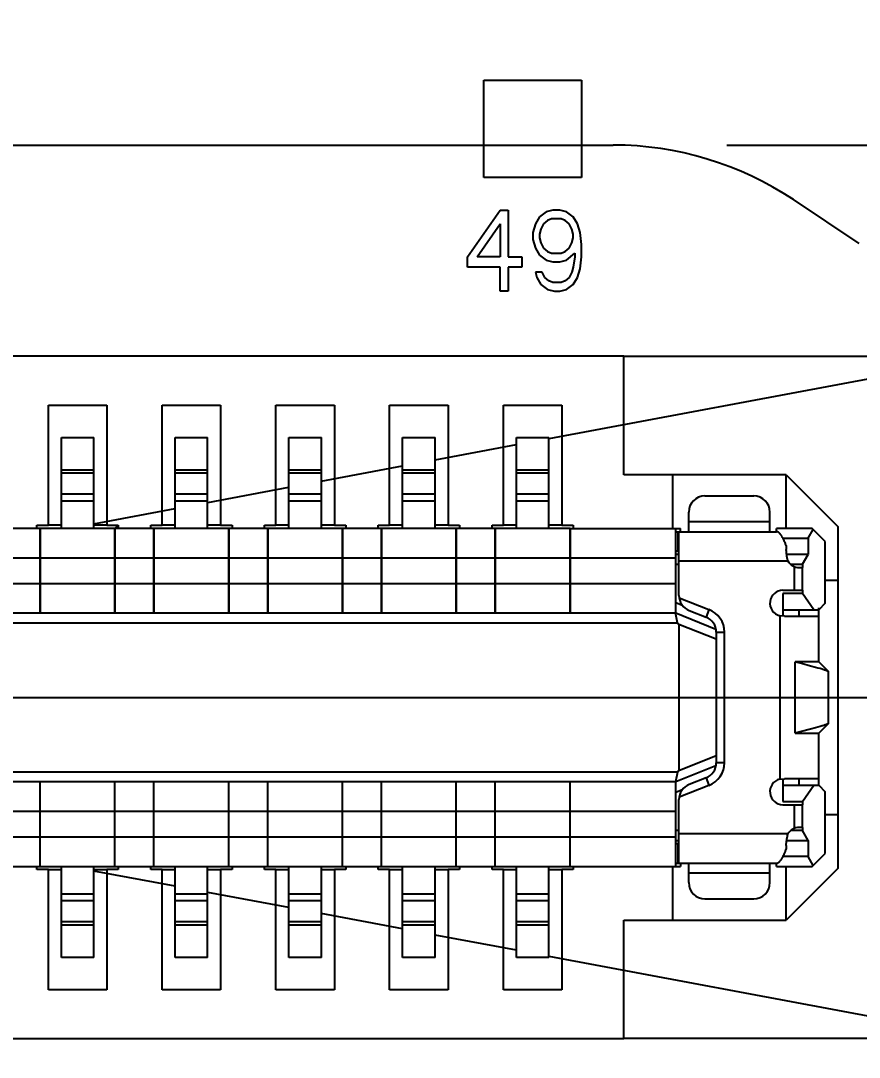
# Model space of a CAD drawing. Header units: millimetres. Extents: x 7 to 507, y -14 to 339.
# Drawn here: x 65.843 to 68.423, y 207.151 to 210.341 of the extents above; entities that cross this region are included whole.
import ezdxf

# ---------------------------------------------------------------- set-up
doc = ezdxf.new("R2010")
doc.units = ezdxf.units.MM
doc.header["$LTSCALE"] = 23.1
doc.layers.get('0').update_dxf_attribs({"linetype": 'CONTINUOUS'})
for name, color, linetype in [('01_ASM_ALL_AXIS', 7, 'CONTINUOUS'), ('_139725', 7, 'CONTINUOUS'), ('_163842', 7, 'CONTINUOUS'), ('_18732', 7, 'CONTINUOUS'), ('_242229', 7, 'CONTINUOUS'), ('_381931', 7, 'CONTINUOUS'), ('_39142', 7, 'CONTINUOUS'), ('_408327', 7, 'CONTINUOUS'), ('_424072', 7, 'CONTINUOUS'), ('_521415', 7, 'CONTINUOUS'), ('_533418', 7, 'CONTINUOUS'), ('_556391', 7, 'CONTINUOUS'), ('_82018', 7, 'CONTINUOUS')]:
    doc.layers.add(name, color=color, linetype=linetype)
doc.styles.get("Standard").update_dxf_attribs({"font": 'simplex.shx', "width": 0.8})
doc.dimstyles.new('DIMSTYLE_1', dxfattribs={"dimtxt": 3, "dimasz": 3, "dimexe": 2, "dimexo": 0.35, "dimgap": 0.75, "dimtad": 1, "dimdec": 3, "dimzin": 0, "dimdsep": 46, "dimtxsty": 'Standard', "dimcen": 0.09, "dimadec": 3, "dimazin": 0, "dimtp": 0.001, "dimtm": 0.001, "dimtfac": 1, "dimtdec": 3, "dimtofl": 0, "dimtmove": 0, "dimatfit": 3, "dimfxl": 0, "dimtolj": 1, "dimtzin": 0, "dimarcsym": 0})

# ---------------------------------------------------------------- blocks, each defined once
blk = doc.blocks.new('_FILLED')
at = {"color": 0, "linetype": 'ByBlock'}
blk.add_solid([(0, 0), (-1, 0.1333), (-1, -0.1333)], dxfattribs=at)
blk = doc.blocks.new('*D1516')
at = {"color": 2}
for p, q in [((81.982, 209.9585), (81.982, 214.9585)), ((81.982, 214.9585), (81.982, 209.1085)), ((68.0154, 209.9585), (81.232, 209.9585)), ((81.232, 209.9585), (83.982, 209.9585)), ((81.982, 181.4911), (81.982, 209.1085)), ((63.5681, 208.2585), (81.232, 208.2585)), ((81.232, 208.2585), (83.982, 208.2585)), ((81.982, 208.2585), (81.982, 181.4911))]:
    blk.add_line(p, q, dxfattribs=at)
at = {"color": 2, "xscale": 3, "yscale": 3, "zscale": 3}
for p, rotation in [((81.982, 209.9585), 270), ((81.982, 208.2585), 90)]:
    blk.add_blockref('_FILLED', p, dxfattribs=dict(at, rotation=rotation))
blk = doc.blocks.new('*D1819')
at = {"color": 2}
for p, q in [((63.2181, 215.867), (63.2181, 217.117)), ((68.8681, 215.867), (68.8681, 217.117)), ((63.2181, 208.6085), (63.2181, 215.867)), ((68.8681, 209.1733), (68.8681, 215.867)), ((63.2181, 215.117), (31.2544, 215.117)), ((31.2544, 215.117), (66.0431, 215.117)), ((73.8681, 215.117), (66.0431, 215.117)), ((68.8681, 215.117), (73.8681, 215.117))]:
    blk.add_line(p, q, dxfattribs=at)
at = {"color": 2, "xscale": 3, "yscale": 3, "zscale": 3}
blk.add_blockref('_FILLED', (63.2181, 215.117), dxfattribs=at)
at = {"color": 2, "xscale": 3, "yscale": 3, "zscale": 3, "rotation": 180}
blk.add_blockref('_FILLED', (68.8681, 215.117), dxfattribs=at)

msp = doc.modelspace()

# ---------------------------------------------------------------- linework, layer by layer
at = {"color": 7}
for p, q in [((58.0681, 209.9585), (67.6654, 209.9585)), ((68.4228, 209.6554), (68.2201, 209.7906))]:
    msp.add_line(p, q, dxfattribs=at)
at = {"color": 2}
for p, q in [((67.6981, 209.3085), (58.7381, 209.3085)), ((67.4687, 209.0555), (68.7496, 209.2957)), ((67.1181, 208.9898), (67.3681, 209.0367)), ((66.7671, 208.924), (67.0181, 208.971)), ((66.4191, 208.8587), (66.6681, 208.9054)), ((66.0681, 208.7929), (66.3181, 208.8398)), ((66.133, 208.7787), (66.1428, 208.7885)), ((66.3181, 207.6773), (66.0681, 207.7242)), ((66.6681, 207.6117), (66.4191, 207.6584)), ((67.0181, 207.546), (66.7671, 207.5931)), ((67.3681, 207.4804), (67.1181, 207.5273)), ((68.8181, 207.2085), (67.4687, 207.4616)), ((58.7381, 207.2085), (67.6981, 207.2085))]:
    msp.add_line(p, q, dxfattribs=at)
at = {"color": 1}
for p, q in [((67.6981, 208.9435), (67.6981, 209.3085)), ((67.6981, 209.3085), (68.8181, 209.3085)), ((67.8481, 208.9435), (67.6981, 208.9435)), ((68.1981, 208.9435), (68.3581, 208.7835)), ((65.8931, 208.7785), (65.8931, 208.7885)), ((65.8931, 208.7885), (65.9281, 208.7885)), ((66.1081, 208.7885), (66.1431, 208.7885)), ((66.1431, 208.7885), (66.1431, 208.7785)), ((66.2431, 208.7785), (66.2431, 208.7885)), ((66.2431, 208.7885), (66.2781, 208.7885)), ((66.4581, 208.7885), (66.4931, 208.7885)), ((66.4931, 208.7885), (66.4931, 208.7785)), ((66.5931, 208.7785), (66.5931, 208.7885)), ((66.5931, 208.7885), (66.6281, 208.7885)), ((66.8081, 208.7885), (66.8431, 208.7885)), ((66.8431, 208.7885), (66.8431, 208.7785)), ((66.9431, 208.7785), (66.9431, 208.7885)), ((66.9431, 208.7885), (66.9781, 208.7885)), ((67.1581, 208.7885), (67.1931, 208.7885)), ((67.1931, 208.7885), (67.1931, 208.7785)), ((67.2931, 208.7785), (67.2931, 208.7885)), ((67.2931, 208.7885), (67.3281, 208.7885)), ((67.5081, 208.7885), (67.5431, 208.7885)), ((67.5431, 208.7885), (67.5431, 208.7785)), ((68.3581, 208.6185), (68.3581, 208.7835)), ((68.3581, 207.7335), (68.3581, 207.8985)), ((65.8931, 207.7285), (65.8931, 207.7385)), ((65.9281, 207.7285), (65.8931, 207.7285)), ((66.1431, 207.7285), (66.1081, 207.7285)), ((66.1431, 207.7385), (66.1431, 207.7285)), ((66.2431, 207.7285), (66.2431, 207.7385)), ((66.2781, 207.7285), (66.2431, 207.7285)), ((66.4931, 207.7285), (66.4581, 207.7285)), ((66.4931, 207.7385), (66.4931, 207.7285)), ((66.5931, 207.7285), (66.5931, 207.7385)), ((66.6281, 207.7285), (66.5931, 207.7285)), ((66.8431, 207.7285), (66.8081, 207.7285)), ((66.8431, 207.7385), (66.8431, 207.7285)), ((66.9431, 207.7285), (66.9431, 207.7385)), ((66.9781, 207.7285), (66.9431, 207.7285)), ((67.1931, 207.7285), (67.1581, 207.7285)), ((67.1931, 207.7385), (67.1931, 207.7285)), ((67.2931, 207.7285), (67.2931, 207.7385)), ((67.3281, 207.7285), (67.2931, 207.7285)), ((67.5431, 207.7285), (67.5081, 207.7285)), ((67.5431, 207.7385), (67.5431, 207.7285)), ((68.3581, 207.7335), (68.1981, 207.5735)), ((67.6981, 207.2085), (67.6981, 207.5735)), ((67.6981, 207.5735), (67.8481, 207.5735)), ((68.8181, 207.2085), (67.6981, 207.2085))]:
    msp.add_line(p, q, dxfattribs=at)
at = {"color": 4}
for p, q in [((65.9281, 208.7885), (65.9281, 209.1585)), ((65.9281, 209.1585), (66.1081, 209.1585)), ((66.1081, 209.1585), (66.1081, 208.7885)), ((66.2781, 208.7885), (66.2781, 209.1585)), ((66.2781, 209.1585), (66.4581, 209.1585)), ((66.4581, 209.1585), (66.4581, 208.7885)), ((66.6281, 208.7885), (66.6281, 209.1585)), ((66.6281, 209.1585), (66.8081, 209.1585)), ((66.8081, 209.1585), (66.8081, 208.7885)), ((66.9781, 208.7885), (66.9781, 209.1585)), ((66.9781, 209.1585), (67.1581, 209.1585)), ((67.1581, 209.1585), (67.1581, 208.7885)), ((67.3281, 208.7885), (67.3281, 209.1585)), ((67.3281, 209.1585), (67.5081, 209.1585)), ((67.5081, 209.1585), (67.5081, 208.7885)), ((67.8481, 208.9435), (67.8481, 208.7785)), ((68.1981, 208.9435), (67.8481, 208.9435)), ((68.1981, 208.7785), (68.1981, 208.9435)), ((65.9681, 208.7885), (65.9281, 208.7885)), ((66.1081, 208.7885), (66.0681, 208.7885)), ((66.3181, 208.7885), (66.2781, 208.7885)), ((66.4581, 208.7885), (66.4181, 208.7885)), ((66.6681, 208.7885), (66.6281, 208.7885)), ((66.8081, 208.7885), (66.7681, 208.7885)), ((67.0181, 208.7885), (66.9781, 208.7885)), ((67.1581, 208.7885), (67.1181, 208.7885)), ((67.3681, 208.7885), (67.3281, 208.7885)), ((67.5081, 208.7885), (67.4681, 208.7885)), ((68.3581, 208.6185), (68.3181, 208.6185)), ((68.3581, 207.8985), (68.3581, 208.6185)), ((68.3181, 207.8985), (68.3581, 207.8985)), ((65.9281, 207.3585), (65.9281, 207.7285)), ((65.9281, 207.7285), (65.9681, 207.7285)), ((66.0681, 207.7285), (66.1081, 207.7285)), ((66.1081, 207.7285), (66.1081, 207.3585)), ((66.2781, 207.3585), (66.2781, 207.7285)), ((66.2781, 207.7285), (66.3181, 207.7285)), ((66.4181, 207.7285), (66.4581, 207.7285)), ((66.4581, 207.7285), (66.4581, 207.3585)), ((66.6281, 207.3585), (66.6281, 207.7285)), ((66.6281, 207.7285), (66.6681, 207.7285)), ((66.7681, 207.7285), (66.8081, 207.7285)), ((66.8081, 207.7285), (66.8081, 207.3585)), ((66.9781, 207.3585), (66.9781, 207.7285)), ((66.9781, 207.7285), (67.0181, 207.7285)), ((67.1181, 207.7285), (67.1581, 207.7285)), ((67.1581, 207.7285), (67.1581, 207.3585)), ((67.3281, 207.3585), (67.3281, 207.7285)), ((67.3281, 207.7285), (67.3681, 207.7285)), ((67.4681, 207.7285), (67.5081, 207.7285)), ((67.5081, 207.7285), (67.5081, 207.3585)), ((67.8481, 207.7385), (67.8481, 207.5735)), ((68.1981, 207.5735), (68.1981, 207.7385)), ((67.8481, 207.5735), (68.1981, 207.5735)), ((66.1081, 207.3585), (65.9281, 207.3585)), ((66.4581, 207.3585), (66.2781, 207.3585)), ((66.8081, 207.3585), (66.6281, 207.3585)), ((67.1581, 207.3585), (66.9781, 207.3585)), ((67.5081, 207.3585), (67.3281, 207.3585))]:
    msp.add_line(p, q, dxfattribs=at)
at = {"color": 7}
msp.add_arc((67.6654, 208.9585), 1, 56.3099, 90, dxfattribs=at)
at = {"layer": '01_ASM_ALL_AXIS', "color": 4}
for p, q in [((67.2681, 209.8585), (67.2681, 210.1585)), ((67.2681, 210.1585), (67.5681, 210.1585)), ((67.5681, 210.1585), (67.5681, 209.8585)), ((67.5681, 209.8585), (67.2681, 209.8585)), ((67.2181, 209.6149), (67.3181, 209.7585)), ((67.3181, 209.7585), (67.3431, 209.7585)), ((67.3431, 209.7585), (67.3431, 209.6149)), ((67.4806, 209.7585), (67.4598, 209.7532)), ((67.5015, 209.7585), (67.4806, 209.7585)), ((67.5223, 209.7532), (67.5015, 209.7585)), ((67.439, 209.7373), (67.4265, 209.716)), ((67.4598, 209.7532), (67.439, 209.7373)), ((67.464, 209.7266), (67.4515, 209.716)), ((67.4765, 209.7319), (67.464, 209.7266)), ((67.5056, 209.7319), (67.4765, 209.7319)), ((67.5181, 209.7266), (67.5056, 209.7319)), ((67.5306, 209.716), (67.5181, 209.7266)), ((67.5431, 209.7373), (67.5223, 209.7532)), ((67.5556, 209.716), (67.5431, 209.7373)), ((67.2473, 209.6149), (67.3181, 209.716)), ((67.3181, 209.716), (67.3181, 209.6149)), ((67.4265, 209.716), (67.4181, 209.6894)), ((67.4431, 209.7), (67.439, 209.6841)), ((67.4515, 209.716), (67.4431, 209.7)), ((67.539, 209.7), (67.5306, 209.716)), ((67.5431, 209.6841), (67.539, 209.7)), ((67.564, 209.6894), (67.5556, 209.716)), ((67.4181, 209.6894), (67.4181, 209.6681)), ((67.4181, 209.6681), (67.4265, 209.6415)), ((67.439, 209.6841), (67.439, 209.6734)), ((67.439, 209.6734), (67.4431, 209.6575)), ((67.539, 209.6575), (67.5431, 209.6734)), ((67.5431, 209.6734), (67.5431, 209.6841)), ((67.5681, 209.6522), (67.564, 209.6894)), ((67.4265, 209.6415), (67.439, 209.6202)), ((67.4431, 209.6575), (67.4515, 209.6415)), ((67.4515, 209.6415), (67.464, 209.6309)), ((67.464, 209.6309), (67.4765, 209.6256)), ((67.5056, 209.6256), (67.5181, 209.6309)), ((67.5181, 209.6309), (67.5306, 209.6415)), ((67.5306, 209.6415), (67.539, 209.6575)), ((67.5681, 209.6149), (67.5681, 209.6522)), ((67.2181, 209.583), (67.2181, 209.6149)), ((67.3181, 209.6149), (67.2473, 209.6149)), ((67.3431, 209.6149), (67.3848, 209.6149)), ((67.3848, 209.6149), (67.3848, 209.583)), ((67.439, 209.6202), (67.4598, 209.6043)), ((67.4598, 209.6043), (67.4806, 209.599)), ((67.4765, 209.6256), (67.5056, 209.6256)), ((67.4806, 209.599), (67.5015, 209.599)), ((67.5015, 209.599), (67.5223, 209.6043)), ((67.5223, 209.6043), (67.5473, 209.6256)), ((67.5473, 209.6149), (67.5431, 209.583)), ((67.5473, 209.6256), (67.5473, 209.6149)), ((67.564, 209.5777), (67.5681, 209.6149)), ((67.3181, 209.583), (67.2181, 209.583)), ((67.3181, 209.5085), (67.3181, 209.583)), ((67.3431, 209.583), (67.3431, 209.5085)), ((67.3848, 209.583), (67.3431, 209.583)), ((67.4265, 209.567), (67.4306, 209.5511)), ((67.4473, 209.567), (67.4265, 209.567)), ((67.4556, 209.5511), (67.4473, 209.567)), ((67.539, 209.567), (67.5306, 209.5511)), ((67.5431, 209.583), (67.539, 209.567)), ((67.5556, 209.5511), (67.564, 209.5777)), ((67.4306, 209.5511), (67.4431, 209.5298)), ((67.4681, 209.5404), (67.4556, 209.5511)), ((67.4806, 209.5351), (67.4681, 209.5404)), ((67.5056, 209.5351), (67.4806, 209.5351)), ((67.5181, 209.5404), (67.5056, 209.5351)), ((67.5306, 209.5511), (67.5181, 209.5404)), ((67.5431, 209.5298), (67.5556, 209.5511)), ((67.3431, 209.5085), (67.3181, 209.5085)), ((67.4431, 209.5298), (67.464, 209.5139)), ((67.464, 209.5139), (67.4848, 209.5085)), ((67.4848, 209.5085), (67.5015, 209.5085)), ((67.5015, 209.5085), (67.5223, 209.5139)), ((67.5223, 209.5139), (67.5431, 209.5298))]:
    msp.add_line(p, q, dxfattribs=at)
at = {"layer": '_139725', "color": 7}
for p, q in [((65.9031, 208.7785), (65.7831, 208.7785)), ((65.9031, 208.7785), (65.9031, 208.5185)), ((66.1331, 208.5185), (66.1331, 208.7785)), ((66.2531, 208.7785), (66.1331, 208.7785)), ((66.2531, 208.7785), (66.2531, 208.5185)), ((66.4831, 208.5185), (66.4831, 208.7785)), ((66.6031, 208.7785), (66.4831, 208.7785)), ((66.6031, 208.7785), (66.6031, 208.5185)), ((66.8331, 208.5185), (66.8331, 208.7785)), ((66.9531, 208.7785), (66.8331, 208.7785)), ((66.9531, 208.7785), (66.9531, 208.5185)), ((67.1831, 208.5185), (67.1831, 208.7785)), ((67.3031, 208.7785), (67.1831, 208.7785)), ((67.3031, 208.7785), (67.3031, 208.5185)), ((67.5331, 208.5185), (67.5331, 208.7785)), ((67.5331, 208.7785), (67.8731, 208.7785)), ((67.8581, 208.5185), (67.8581, 208.7785)), ((67.8731, 208.7685), (67.8731, 208.7785)), ((68.1681, 208.7685), (68.1681, 208.7785)), ((68.2781, 208.7785), (68.1681, 208.7785)), ((68.2656, 208.7485), (68.2813, 208.7754)), ((68.3181, 208.7385), (68.2781, 208.7785)), ((68.188, 208.7485), (68.2656, 208.7485)), ((68.2656, 208.7485), (68.2656, 208.6985)), ((68.3181, 208.5485), (68.3181, 208.7385)), ((67.8681, 208.6985), (67.8581, 208.6985)), ((68.2656, 208.6985), (68.1997, 208.6985)), ((68.2481, 208.6685), (68.2656, 208.6985)), ((67.8581, 208.6685), (67.8681, 208.6685)), ((68.2121, 208.6685), (68.2481, 208.6685)), ((68.2481, 208.6685), (68.2481, 208.6585)), ((68.1881, 208.5785), (68.1881, 208.5085)), ((68.2481, 208.5785), (68.1881, 208.5785)), ((68.2481, 208.5885), (68.2481, 208.5785)), ((68.2831, 208.5285), (68.2481, 208.5785)), ((68.3181, 208.5485), (68.2981, 208.5285)), ((65.7831, 208.5185), (65.9031, 208.5185)), ((66.1331, 208.5185), (66.2531, 208.5185)), ((66.4831, 208.5185), (66.6031, 208.5185)), ((66.8331, 208.5185), (66.9531, 208.5185)), ((67.1831, 208.5185), (67.3031, 208.5185)), ((67.5331, 208.5185), (67.8581, 208.5185)), ((67.8638, 208.4885), (67.8573, 208.5185)), ((67.8581, 208.5185), (67.982, 208.469)), ((68.1881, 208.5285), (68.2981, 208.5285)), ((58.5725, 208.4885), (67.8638, 208.4885)), ((67.8638, 208.4885), (67.8681, 208.4834)), ((67.8681, 208.4834), (67.8681, 208.0337)), ((67.9831, 208.4374), (67.8681, 208.4834)), ((67.8681, 208.0337), (67.9831, 208.0797)), ((67.982, 208.0481), (67.8581, 207.9985)), ((67.8681, 208.0337), (67.8638, 208.0285)), ((67.8638, 208.0285), (58.5725, 208.0285)), ((67.8638, 208.0285), (67.8573, 207.9985)), ((68.1881, 208.0085), (68.1881, 207.9385)), ((65.9031, 207.9985), (65.7831, 207.9985)), ((65.9031, 207.7385), (65.9031, 207.9985)), ((66.1331, 207.7385), (66.1331, 207.9985)), ((66.2531, 207.9985), (66.1331, 207.9985)), ((66.2531, 207.7385), (66.2531, 207.9985)), ((66.4831, 207.7385), (66.4831, 207.9985)), ((66.6031, 207.9985), (66.4831, 207.9985)), ((66.6031, 207.7385), (66.6031, 207.9985)), ((66.8331, 207.7385), (66.8331, 207.9985)), ((66.9531, 207.9985), (66.8331, 207.9985)), ((66.9531, 207.7385), (66.9531, 207.9985)), ((67.1831, 207.7385), (67.1831, 207.9985)), ((67.3031, 207.9985), (67.1831, 207.9985)), ((67.3031, 207.7385), (67.3031, 207.9985)), ((67.5331, 207.7385), (67.5331, 207.9985)), ((67.8581, 207.9985), (67.5331, 207.9985)), ((67.8581, 207.7385), (67.8581, 207.9985)), ((68.1881, 207.9885), (68.2981, 207.9885)), ((68.2481, 207.9385), (68.2831, 207.9885)), ((68.2981, 207.9885), (68.3181, 207.9685)), ((68.3181, 207.7785), (68.3181, 207.9685)), ((68.1881, 207.9385), (68.2481, 207.9385)), ((68.2481, 207.9385), (68.2481, 207.9285)), ((67.8681, 207.8485), (67.8581, 207.8485)), ((68.2481, 207.8485), (68.2121, 207.8485)), ((68.2481, 207.8585), (68.2481, 207.8485)), ((68.2656, 207.8185), (68.2481, 207.8485)), ((67.8581, 207.8185), (67.8681, 207.8185)), ((68.1997, 207.8185), (68.2656, 207.8185)), ((68.2656, 207.8185), (68.2656, 207.7685)), ((68.2781, 207.7385), (68.3181, 207.7785)), ((67.8731, 207.7485), (67.8731, 207.7385)), ((68.1681, 207.7385), (68.1681, 207.7485)), ((68.2656, 207.7685), (68.188, 207.7685)), ((68.2813, 207.7417), (68.2656, 207.7685)), ((65.7831, 207.7385), (65.9031, 207.7385)), ((66.1331, 207.7385), (66.2531, 207.7385)), ((66.4831, 207.7385), (66.6031, 207.7385)), ((66.8331, 207.7385), (66.9531, 207.7385)), ((67.1831, 207.7385), (67.3031, 207.7385)), ((67.5331, 207.7385), (67.8731, 207.7385)), ((68.1681, 207.7385), (68.2781, 207.7385))]:
    msp.add_line(p, q, dxfattribs=at)
at = {"layer": '_139725', "color": 9}
for p, q in [((65.7831, 208.6885), (65.9031, 208.6885)), ((66.1331, 208.6885), (66.2531, 208.6885)), ((66.4831, 208.6885), (66.6031, 208.6885)), ((66.8331, 208.6885), (66.9531, 208.6885)), ((67.1831, 208.6885), (67.3031, 208.6885)), ((67.5331, 208.6885), (67.8581, 208.6885)), ((65.9031, 208.6085), (65.7831, 208.6085)), ((66.2531, 208.6085), (66.1331, 208.6085)), ((66.6031, 208.6085), (66.4831, 208.6085)), ((66.9531, 208.6085), (66.8331, 208.6085)), ((67.3031, 208.6085), (67.1831, 208.6085)), ((67.8581, 208.6085), (67.5331, 208.6085)), ((67.8581, 208.5508), (67.8782, 208.5428)), ((67.8783, 207.9743), (67.8581, 207.9662)), ((65.7831, 207.9085), (65.9031, 207.9085)), ((66.1331, 207.9085), (66.2531, 207.9085)), ((66.4831, 207.9085), (66.6031, 207.9085)), ((66.8331, 207.9085), (66.9531, 207.9085)), ((67.1831, 207.9085), (67.3031, 207.9085)), ((67.5331, 207.9085), (67.8581, 207.9085)), ((65.9031, 207.8285), (65.7831, 207.8285)), ((66.2531, 207.8285), (66.1331, 207.8285)), ((66.6031, 207.8285), (66.4831, 207.8285)), ((66.9531, 207.8285), (66.8331, 207.8285)), ((67.3031, 207.8285), (67.1831, 207.8285)), ((67.8581, 207.8285), (67.5331, 207.8285))]:
    msp.add_line(p, q, dxfattribs=at)
at = {"layer": '_163842', "color": 7}
for p, q in [((65.9681, 208.7785), (65.9681, 209.0585)), ((65.9681, 209.0585), (66.0681, 209.0585)), ((66.0681, 208.7785), (66.0681, 209.0585)), ((65.9031, 208.5185), (65.9031, 208.7785)), ((66.1331, 208.7785), (65.9031, 208.7785)), ((66.1331, 208.7785), (66.1331, 208.5185)), ((65.9031, 208.5185), (66.1331, 208.5185))]:
    msp.add_line(p, q, dxfattribs=at)
at = {"layer": '_163842', "color": 9}
for p, q in [((66.0681, 208.9585), (65.9681, 208.9585)), ((65.9681, 208.9493), (66.0681, 208.9493)), ((66.0681, 208.8838), (65.9681, 208.8838)), ((65.9681, 208.8635), (66.0681, 208.8635)), ((65.9031, 208.6885), (66.1331, 208.6885)), ((66.1331, 208.6085), (65.9031, 208.6085))]:
    msp.add_line(p, q, dxfattribs=at)
at = {"layer": '_18732', "color": 7}
for p, q in [((66.6681, 208.7785), (66.6681, 209.0585)), ((66.6681, 209.0585), (66.7681, 209.0585)), ((66.7681, 208.7785), (66.7681, 209.0585)), ((66.6031, 208.5185), (66.6031, 208.7785)), ((66.8331, 208.7785), (66.6031, 208.7785)), ((66.8331, 208.7785), (66.8331, 208.5185)), ((66.6031, 208.5185), (66.8331, 208.5185))]:
    msp.add_line(p, q, dxfattribs=at)
at = {"layer": '_18732', "color": 9}
for p, q in [((66.7681, 208.9585), (66.6681, 208.9585)), ((66.6681, 208.9493), (66.7681, 208.9493)), ((66.7681, 208.8838), (66.6681, 208.8838)), ((66.6681, 208.8635), (66.7681, 208.8635)), ((66.6031, 208.6885), (66.8331, 208.6885)), ((66.8331, 208.6085), (66.6031, 208.6085))]:
    msp.add_line(p, q, dxfattribs=at)
at = {"layer": '_242229', "color": 7}
for p, q in [((67.3681, 208.7785), (67.3681, 209.0585)), ((67.3681, 209.0585), (67.4681, 209.0585)), ((67.4681, 208.7785), (67.4681, 209.0585)), ((67.3031, 208.5185), (67.3031, 208.7785)), ((67.5331, 208.7785), (67.3031, 208.7785)), ((67.5331, 208.7785), (67.5331, 208.5185)), ((67.3031, 208.5185), (67.5331, 208.5185))]:
    msp.add_line(p, q, dxfattribs=at)
at = {"layer": '_242229', "color": 9}
for p, q in [((67.4681, 208.9585), (67.3681, 208.9585)), ((67.3681, 208.9493), (67.4681, 208.9493)), ((67.4681, 208.8838), (67.3681, 208.8838)), ((67.3681, 208.8635), (67.4681, 208.8635)), ((67.3031, 208.6885), (67.5331, 208.6885)), ((67.5331, 208.6085), (67.3031, 208.6085))]:
    msp.add_line(p, q, dxfattribs=at)
at = {"layer": '_381931', "color": 7}
for p, q in [((66.6031, 207.7385), (66.6031, 207.9985)), ((66.8331, 207.9985), (66.6031, 207.9985)), ((66.8331, 207.7385), (66.8331, 207.9985)), ((66.6031, 207.7385), (66.8331, 207.7385)), ((66.6681, 207.4585), (66.6681, 207.7385)), ((66.7681, 207.4585), (66.7681, 207.7385)), ((66.7681, 207.4585), (66.6681, 207.4585))]:
    msp.add_line(p, q, dxfattribs=at)
at = {"layer": '_381931', "color": 9}
for p, q in [((66.6031, 207.9085), (66.8331, 207.9085)), ((66.8331, 207.8285), (66.6031, 207.8285)), ((66.7681, 207.6535), (66.6681, 207.6535)), ((66.6681, 207.6333), (66.7681, 207.6333)), ((66.7681, 207.5677), (66.6681, 207.5677)), ((66.6681, 207.5585), (66.7681, 207.5585))]:
    msp.add_line(p, q, dxfattribs=at)
at = {"layer": '_39142', "color": 7}
for p, q in [((65.9031, 207.7385), (65.9031, 207.9985)), ((66.1331, 207.9985), (65.9031, 207.9985)), ((66.1331, 207.7385), (66.1331, 207.9985)), ((65.9031, 207.7385), (66.1331, 207.7385)), ((65.9681, 207.4585), (65.9681, 207.7385)), ((66.0681, 207.4585), (66.0681, 207.7385)), ((66.0681, 207.4585), (65.9681, 207.4585))]:
    msp.add_line(p, q, dxfattribs=at)
at = {"layer": '_39142', "color": 9}
for p, q in [((65.9031, 207.9085), (66.1331, 207.9085)), ((66.1331, 207.8285), (65.9031, 207.8285)), ((66.0681, 207.6535), (65.9681, 207.6535)), ((65.9681, 207.6333), (66.0681, 207.6333)), ((66.0681, 207.5677), (65.9681, 207.5677)), ((65.9681, 207.5585), (66.0681, 207.5585))]:
    msp.add_line(p, q, dxfattribs=at)
at = {"layer": '_408327', "color": 7}
for p, q in [((66.3181, 208.7785), (66.3181, 209.0585)), ((66.3181, 209.0585), (66.4181, 209.0585)), ((66.4181, 208.7785), (66.4181, 209.0585)), ((66.2531, 208.5185), (66.2531, 208.7785)), ((66.4831, 208.7785), (66.2531, 208.7785)), ((66.4831, 208.7785), (66.4831, 208.5185)), ((66.2531, 208.5185), (66.4831, 208.5185))]:
    msp.add_line(p, q, dxfattribs=at)
at = {"layer": '_408327', "color": 9}
for p, q in [((66.4181, 208.9585), (66.3181, 208.9585)), ((66.3181, 208.9493), (66.4181, 208.9493)), ((66.4181, 208.8838), (66.3181, 208.8838)), ((66.3181, 208.8635), (66.4181, 208.8635)), ((66.2531, 208.6885), (66.4831, 208.6885)), ((66.4831, 208.6085), (66.2531, 208.6085))]:
    msp.add_line(p, q, dxfattribs=at)
at = {"layer": '_424072', "color": 7}
for p, q in [((67.9481, 208.8785), (68.0981, 208.8785)), ((67.8981, 208.7685), (67.8981, 208.8285)), ((68.1481, 208.7685), (68.1481, 208.8285)), ((67.8581, 208.7685), (68.1681, 208.7685)), ((67.8681, 208.5727), (67.8681, 208.7685)), ((67.8681, 208.7085), (67.8581, 208.7085)), ((68.1981, 208.7259), (68.1981, 208.7141)), ((68.2231, 208.6615), (68.2231, 208.5885)), ((68.2381, 208.6585), (68.2481, 208.6585)), ((68.2481, 208.5885), (68.2481, 208.6585)), ((68.1881, 208.5885), (68.2481, 208.5885)), ((67.8687, 208.5652), (67.9605, 208.5293)), ((67.8999, 208.5261), (67.9514, 208.506)), ((68.2381, 208.5085), (68.2381, 208.5285)), ((68.2981, 208.3685), (68.2981, 208.5342)), ((68.1933, 208.5085), (68.1781, 208.5098)), ((68.1933, 208.5085), (68.2981, 208.5085)), ((67.9831, 208.4594), (67.9831, 208.0577)), ((68.0081, 208.0577), (68.0081, 208.4594)), ((68.2261, 208.1485), (68.2261, 208.3685)), ((68.2261, 208.3685), (68.2455, 208.3635)), ((68.2981, 208.3685), (68.2261, 208.3685)), ((68.2455, 208.3635), (68.2724, 208.3563)), ((68.3281, 208.3385), (68.2981, 208.3685)), ((68.3281, 208.1785), (68.3281, 208.3385)), ((68.2883, 208.1651), (68.2724, 208.1607)), ((68.2981, 208.1485), (68.3281, 208.1785)), ((68.2261, 208.1485), (68.2981, 208.1485)), ((68.2981, 207.9885), (68.2981, 208.1485)), ((67.9514, 208.0111), (67.8999, 207.991)), ((68.1781, 208.0073), (68.1933, 208.0085)), ((68.2981, 208.0085), (68.1933, 208.0085)), ((68.2381, 207.9885), (68.2381, 208.0085)), ((67.9605, 207.9878), (67.8687, 207.9519)), ((67.8681, 207.7485), (67.8681, 207.9444)), ((68.1881, 207.9285), (68.2481, 207.9285)), ((68.2231, 207.9285), (68.2231, 207.8556)), ((68.2481, 207.8585), (68.2481, 207.9285)), ((68.2481, 207.8585), (68.2381, 207.8585)), ((67.8581, 207.8085), (67.8681, 207.8085)), ((68.1981, 207.8029), (68.1981, 207.7911)), ((67.8581, 207.7485), (68.1681, 207.7485)), ((67.8981, 207.6885), (67.8981, 207.7485)), ((68.1481, 207.6885), (68.1481, 207.7485)), ((67.9481, 207.6385), (68.0981, 207.6385))]:
    msp.add_line(p, q, dxfattribs=at)
at = {"layer": '_424072', "color": 9}
for p, q in [((68.1481, 208.7985), (67.8981, 208.7985)), ((67.865, 208.7685), (67.865, 208.7085)), ((67.8681, 208.6785), (68.2035, 208.6785)), ((67.9605, 208.5293), (67.9514, 208.506)), ((68.1781, 208.5098), (68.1781, 208.0073)), ((67.9831, 208.4594), (68.0081, 208.4594)), ((68.0081, 208.0577), (67.9831, 208.0577)), ((67.9514, 208.0111), (67.9605, 207.9878)), ((67.865, 207.8085), (67.865, 207.7485)), ((68.2035, 207.8385), (67.8681, 207.8385)), ((67.8981, 207.7185), (68.1481, 207.7185))]:
    msp.add_line(p, q, dxfattribs=at)
at = {"layer": '_424072', "color": 7}
for points in [[(68.1799, 208.7614), (68.1796, 208.7618), (68.1792, 208.7622), (68.1789, 208.7626), (68.1785, 208.763), (68.1782, 208.7633), (68.1778, 208.7637), (68.1774, 208.7641), (68.177, 208.7644), (68.1767, 208.7647), (68.1764, 208.765), (68.1761, 208.7653), (68.1757, 208.7655), (68.1754, 208.7658), (68.1751, 208.766), (68.1748, 208.7662), (68.1744, 208.7665), (68.1741, 208.7667), (68.1738, 208.7669), (68.1735, 208.767), (68.1732, 208.7672), (68.1729, 208.7673), (68.1726, 208.7675), (68.1723, 208.7676), (68.172, 208.7677), (68.1717, 208.7679), (68.1714, 208.768), (68.1711, 208.7681), (68.1708, 208.7682), (68.1705, 208.7682), (68.1702, 208.7683), (68.1699, 208.7684), (68.1696, 208.7684), (68.1693, 208.7685), (68.169, 208.7685), (68.1687, 208.7685), (68.1684, 208.7685), (68.1681, 208.7685)], [(68.1981, 208.7259), (68.1973, 208.7282), (68.1964, 208.7304), (68.1955, 208.7327), (68.1945, 208.7349), (68.1936, 208.7372), (68.1928, 208.7388), (68.1921, 208.7405), (68.1914, 208.7421), (68.1906, 208.7437), (68.1898, 208.7453), (68.189, 208.7469), (68.1883, 208.7483), (68.1876, 208.7497), (68.1868, 208.751), (68.1861, 208.7524), (68.1853, 208.7537), (68.1845, 208.755), (68.1839, 208.756), (68.1833, 208.7569), (68.1826, 208.7578), (68.182, 208.7587), (68.1813, 208.7596), (68.1806, 208.7605), (68.1799, 208.7614)], [(68.2035, 208.6785), (68.2032, 208.6797), (68.2029, 208.6809), (68.2026, 208.682), (68.2023, 208.6832), (68.202, 208.6844), (68.2017, 208.6856), (68.2014, 208.6872), (68.2011, 208.6889), (68.2008, 208.6906), (68.2005, 208.6923), (68.2003, 208.694), (68.1999, 208.6962), (68.1996, 208.6984), (68.1994, 208.7007), (68.1991, 208.7029), (68.1989, 208.7051), (68.1987, 208.7074), (68.1985, 208.7096), (68.1983, 208.7119), (68.1981, 208.7141)], [(68.2724, 208.3563), (68.2883, 208.352), (68.2958, 208.3499), (68.3021, 208.3481), (68.3083, 208.3463), (68.3109, 208.3455), (68.3136, 208.3446), (68.3158, 208.3439), (68.318, 208.3432), (68.3199, 208.3425), (68.3217, 208.3418), (68.3232, 208.3413), (68.3246, 208.3407), (68.3257, 208.3402), (68.3267, 208.3397), (68.3271, 208.3394), (68.3275, 208.3392), (68.3278, 208.3388)], [(68.2724, 208.1607), (68.2455, 208.1536), (68.2261, 208.1485)], [(68.3278, 208.1782), (68.3275, 208.1779), (68.3271, 208.1776), (68.3267, 208.1774), (68.3257, 208.1769), (68.3246, 208.1764), (68.3232, 208.1758), (68.3217, 208.1752), (68.3199, 208.1746), (68.318, 208.1739), (68.3158, 208.1732), (68.3136, 208.1724), (68.3109, 208.1716), (68.3083, 208.1708), (68.3021, 208.169), (68.2958, 208.1672), (68.2883, 208.1651)], [(68.1981, 207.8029), (68.1982, 207.8044), (68.1982, 207.8058), (68.1983, 207.8073), (68.1984, 207.8087), (68.1985, 207.8101), (68.1987, 207.8118), (68.1989, 207.8135), (68.1991, 207.8151), (68.1993, 207.8168), (68.1996, 207.8185), (68.1999, 207.8207), (68.2003, 207.823), (68.2007, 207.8252), (68.2011, 207.8274), (68.2016, 207.8297), (68.202, 207.8319), (68.2025, 207.8341), (68.203, 207.8363), (68.2035, 207.8385)], [(68.1799, 207.7557), (68.1806, 207.7566), (68.1813, 207.7574), (68.182, 207.7583), (68.1826, 207.7592), (68.1833, 207.7602), (68.1839, 207.7611), (68.1845, 207.762), (68.1853, 207.7634), (68.1861, 207.7647), (68.1868, 207.766), (68.1876, 207.7674), (68.1883, 207.7688), (68.189, 207.7701), (68.1898, 207.7717), (68.1906, 207.7734), (68.1914, 207.775), (68.1921, 207.7766), (68.1928, 207.7782), (68.1936, 207.7799), (68.1945, 207.7821), (68.1955, 207.7844), (68.1964, 207.7866), (68.1973, 207.7889), (68.1981, 207.7911)], [(68.1681, 207.7485), (68.1684, 207.7485), (68.1687, 207.7486), (68.169, 207.7486), (68.1693, 207.7486), (68.1696, 207.7487), (68.1699, 207.7487), (68.1702, 207.7488), (68.1705, 207.7488), (68.1708, 207.7489), (68.1711, 207.749), (68.1714, 207.7491), (68.1717, 207.7492), (68.172, 207.7493), (68.1723, 207.7495), (68.1726, 207.7496), (68.1729, 207.7497), (68.1732, 207.7499), (68.1735, 207.75), (68.1738, 207.7502), (68.1741, 207.7504), (68.1744, 207.7506), (68.1748, 207.7508), (68.1751, 207.7511), (68.1754, 207.7513), (68.1757, 207.7516), (68.1761, 207.7518), (68.1764, 207.7521), (68.1767, 207.7523), (68.177, 207.7526), (68.1774, 207.753), (68.1778, 207.7533), (68.1782, 207.7537), (68.1785, 207.7541), (68.1789, 207.7545), (68.1792, 207.7549), (68.1796, 207.7553), (68.1799, 207.7557)]]:
    msp.add_lwpolyline(points, dxfattribs=at)
for centre, radius, start, end in [((67.9481, 208.8285), 0.05, 90, 180), ((68.0981, 208.8285), 0.05, 0, 90), ((68.2381, 208.6985), 0.04, 210, 270), ((68.1881, 208.5485), 0.04, 90, 255.5225), ((67.9181, 208.5727), 0.05, 180, 248.6294), ((67.9331, 208.4594), 0.075, 0, 68.6294), ((67.9331, 208.4594), 0.05, 0, 68.6294), ((67.9331, 208.0577), 0.05, 291.3706, 360), ((67.9331, 208.0577), 0.075, 291.3706, 360), ((68.1881, 207.9685), 0.04, 104.4798, 270), ((67.9181, 207.9444), 0.05, 111.3706, 180), ((68.2381, 207.8185), 0.04, 90, 150), ((67.9481, 207.6885), 0.05, 180, 270), ((68.0981, 207.6885), 0.05, 270, 360)]:
    msp.add_arc(centre, radius, start, end, dxfattribs=at)
at = {"layer": '_521415', "color": 7}
for p, q in [((66.9531, 207.7385), (66.9531, 207.9985)), ((67.1831, 207.9985), (66.9531, 207.9985)), ((67.1831, 207.7385), (67.1831, 207.9985)), ((66.9531, 207.7385), (67.1831, 207.7385)), ((67.0181, 207.4585), (67.0181, 207.7385)), ((67.1181, 207.4585), (67.1181, 207.7385)), ((67.1181, 207.4585), (67.0181, 207.4585))]:
    msp.add_line(p, q, dxfattribs=at)
at = {"layer": '_521415', "color": 9}
for p, q in [((66.9531, 207.9085), (67.1831, 207.9085)), ((67.1831, 207.8285), (66.9531, 207.8285)), ((67.1181, 207.6535), (67.0181, 207.6535)), ((67.0181, 207.6333), (67.1181, 207.6333)), ((67.1181, 207.5677), (67.0181, 207.5677)), ((67.0181, 207.5585), (67.1181, 207.5585))]:
    msp.add_line(p, q, dxfattribs=at)
at = {"layer": '_533418', "color": 7}
for p, q in [((67.0181, 208.7785), (67.0181, 209.0585)), ((67.0181, 209.0585), (67.1181, 209.0585)), ((67.1181, 208.7785), (67.1181, 209.0585)), ((66.9531, 208.5185), (66.9531, 208.7785)), ((67.1831, 208.7785), (66.9531, 208.7785)), ((67.1831, 208.7785), (67.1831, 208.5185)), ((66.9531, 208.5185), (67.1831, 208.5185))]:
    msp.add_line(p, q, dxfattribs=at)
at = {"layer": '_533418', "color": 9}
for p, q in [((67.1181, 208.9585), (67.0181, 208.9585)), ((67.0181, 208.9493), (67.1181, 208.9493)), ((67.1181, 208.8838), (67.0181, 208.8838)), ((67.0181, 208.8635), (67.1181, 208.8635)), ((66.9531, 208.6885), (67.1831, 208.6885)), ((67.1831, 208.6085), (66.9531, 208.6085))]:
    msp.add_line(p, q, dxfattribs=at)
at = {"layer": '_556391', "color": 7}
for p, q in [((66.2531, 207.7385), (66.2531, 207.9985)), ((66.4831, 207.9985), (66.2531, 207.9985)), ((66.4831, 207.7385), (66.4831, 207.9985)), ((66.2531, 207.7385), (66.4831, 207.7385)), ((66.3181, 207.4585), (66.3181, 207.7385)), ((66.4181, 207.4585), (66.4181, 207.7385)), ((66.4181, 207.4585), (66.3181, 207.4585))]:
    msp.add_line(p, q, dxfattribs=at)
at = {"layer": '_556391', "color": 9}
for p, q in [((66.2531, 207.9085), (66.4831, 207.9085)), ((66.4831, 207.8285), (66.2531, 207.8285)), ((66.4181, 207.6535), (66.3181, 207.6535)), ((66.3181, 207.6333), (66.4181, 207.6333)), ((66.4181, 207.5677), (66.3181, 207.5677)), ((66.3181, 207.5585), (66.4181, 207.5585))]:
    msp.add_line(p, q, dxfattribs=at)
at = {"layer": '_82018', "color": 7}
for p, q in [((67.3031, 207.7385), (67.3031, 207.9985)), ((67.5331, 207.9985), (67.3031, 207.9985)), ((67.5331, 207.7385), (67.5331, 207.9985)), ((67.3031, 207.7385), (67.5331, 207.7385)), ((67.3681, 207.4585), (67.3681, 207.7385)), ((67.4681, 207.4585), (67.4681, 207.7385)), ((67.4681, 207.4585), (67.3681, 207.4585))]:
    msp.add_line(p, q, dxfattribs=at)
at = {"layer": '_82018', "color": 9}
for p, q in [((67.3031, 207.9085), (67.5331, 207.9085)), ((67.5331, 207.8285), (67.3031, 207.8285)), ((67.4681, 207.6535), (67.3681, 207.6535)), ((67.3681, 207.6333), (67.4681, 207.6333)), ((67.4681, 207.5677), (67.3681, 207.5677)), ((67.3681, 207.5585), (67.4681, 207.5585))]:
    msp.add_line(p, q, dxfattribs=at)

# ---------------------------------------------------------------- dimensions: what is measured, and where the dimension line sits
at = {"color": 2}
for base, p1, angle, text, picture, middle in [((63.2181, 215.117), (68.8681, 208.8233), 180, '5.65{\\fSymbol_ASME;\\W1.0;±}0.02', '*D1819', (31.2544, 215.117)), ((81.982, 208.2585), (67.6654, 209.9585), 270, '*1.70{\\fSymbol_ASME;\\W1.0;±}0.20', '*D1516', (81.982, 181.4911))]:
    dim = msp.add_linear_dim(base=base, p1=p1, p2=(63.2181, 208.2585), angle=angle, text=text, dimstyle='DIMSTYLE_1', dxfattribs=at)
    dim.commit()
    dim.dimension.update_dxf_attribs({"geometry": picture, "text_midpoint": middle, "dimtype": 160})

doc.saveas('drawing.dxf')
